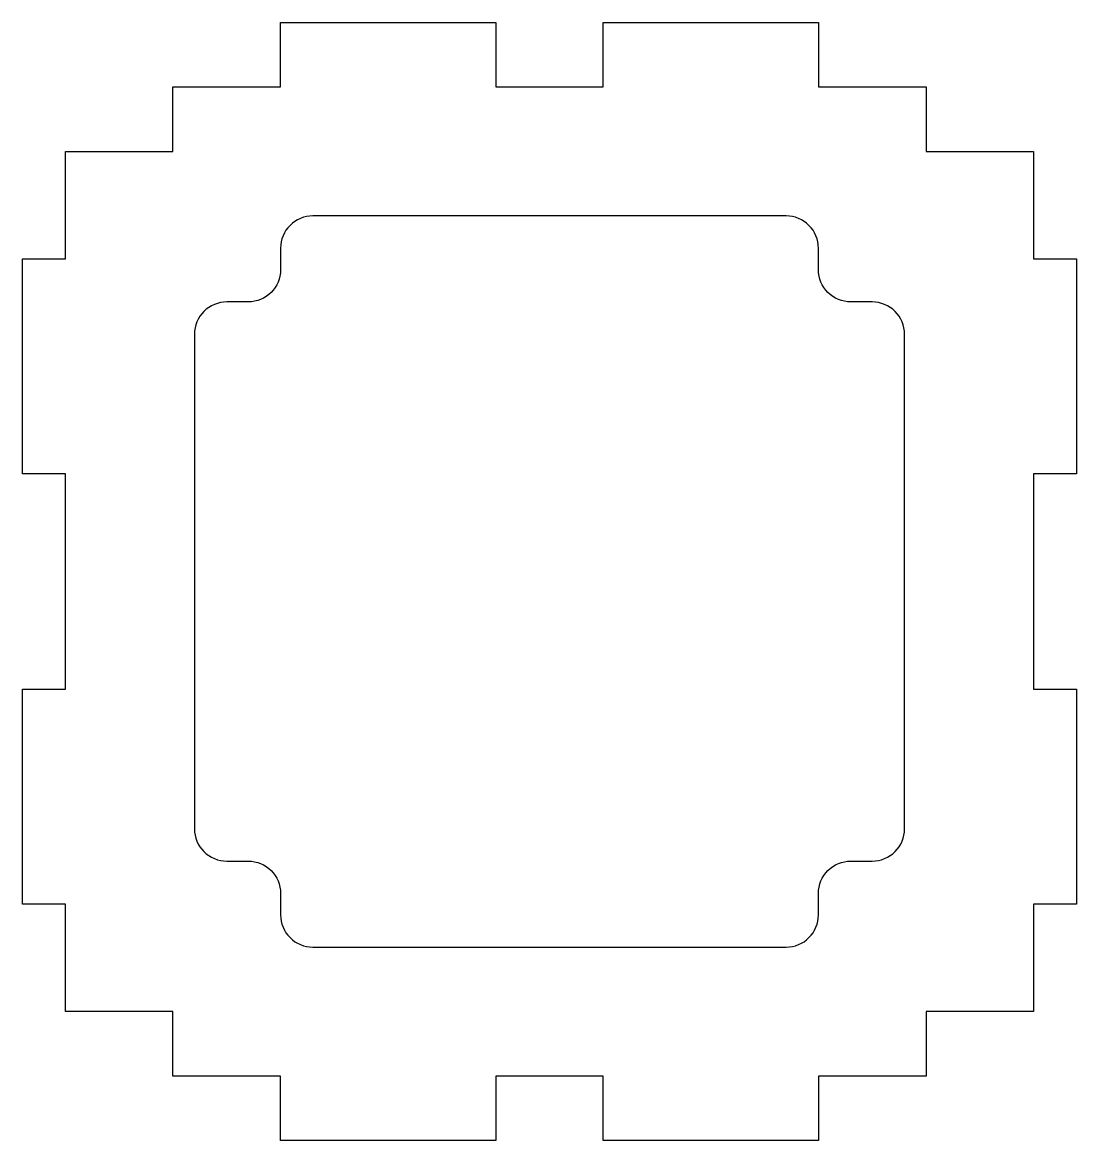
# Model space of a CAD drawing. Header units: inches. Extents: x 194 to 243, y 312.2 to 364.2.
import ezdxf

# ---------------------------------------------------------------- set-up
doc = ezdxf.new("R2010")
doc.units = ezdxf.units.IN
doc.header["$MEASUREMENT"] = 0

msp = doc.modelspace()

# ---------------------------------------------------------------- linework, layer by layer
msp.add_lwpolyline([(206.04, 312.18), (206.04, 315.18), (201.04, 315.18), (201.04, 318.18), (196.04, 318.18), (196.04, 323.18), (194.04, 323.18), (194.04, 333.18), (196.04, 333.18), (196.04, 343.18), (194.04, 343.18), (194.04, 353.18), (196.04, 353.18), (196.04, 358.18), (201.04, 358.18), (201.04, 361.18), (206.04, 361.18), (206.04, 364.18), (216.04, 364.18), (216.04, 361.18), (221.04, 361.18), (221.04, 364.18), (231.04, 364.18), (231.04, 361.18), (236.04, 361.18), (236.04, 358.18), (241.04, 358.18), (241.04, 353.18), (243.04, 353.18), (243.04, 343.18), (241.04, 343.18), (241.04, 333.18), (243.04, 333.18), (243.04, 323.18), (241.04, 323.18), (241.04, 318.18), (236.04, 318.18), (236.04, 315.18), (231.04, 315.18), (231.04, 312.18), (221.04, 312.18), (221.04, 315.18), (216.04, 315.18), (216.04, 312.18)], close=True)
msp.add_lwpolyline([(235.04, 349.68, 0.414214), (233.54, 351.18), (232.54, 351.18, -0.414214), (231.04, 352.68), (231.04, 353.68, 0.414214), (229.54, 355.18), (207.54, 355.18, 0.414214), (206.04, 353.68), (206.04, 352.68, -0.414214), (204.54, 351.18), (203.54, 351.18, 0.414214), (202.04, 349.68), (202.04, 326.68, 0.414214), (203.54, 325.18), (204.54, 325.18, -0.414214), (206.04, 323.68), (206.04, 322.68, 0.414214), (207.54, 321.18), (229.54, 321.18, 0.414214), (231.04, 322.68), (231.04, 323.68, -0.414214), (232.54, 325.18), (233.54, 325.18, 0.414214), (235.04, 326.68)], format="xyb", close=True)

doc.saveas('drawing.dxf')
